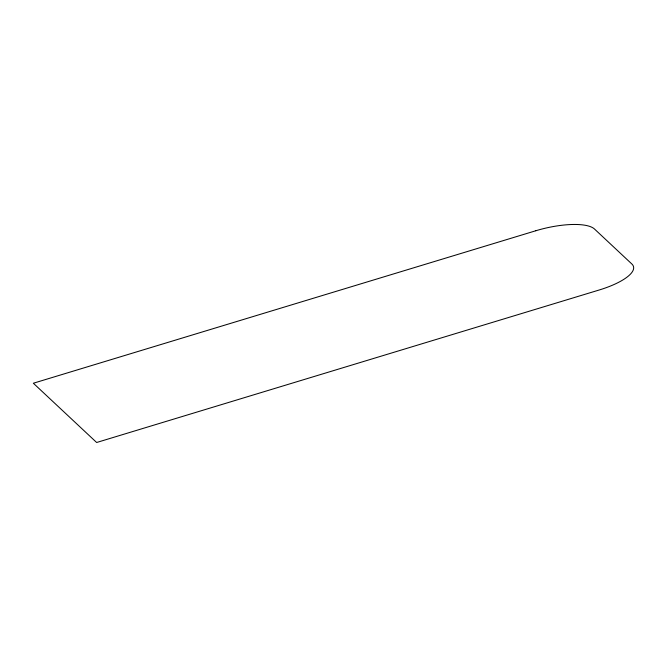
<?xml version="1.0" encoding="UTF-8"?>
<svg xmlns="http://www.w3.org/2000/svg" width="667" height="667" viewBox="0 0 667 667"><rect width="100%" height="100%" fill="white"/><g stroke="black" fill="none" stroke-linecap="round" stroke-linejoin="round"><path stroke-width="1" d="M535.851 230.74L33.35 383.233L96.648 442.496L599.149 290.012A48.649 15.116 -13.2 0 0 631.849 263.99L594.514 229.039A48.649 15.116 -13.2 0 0 535.851 230.74"/></g></svg>
